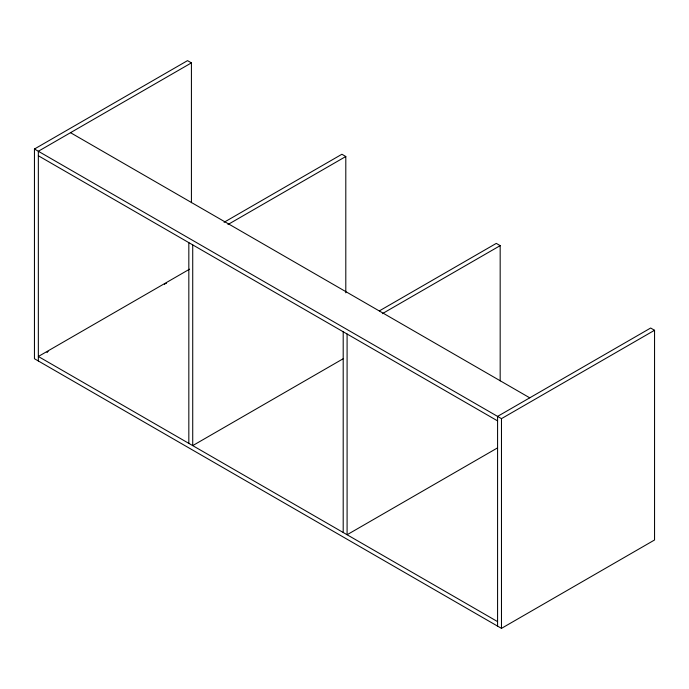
<?xml version="1.0" encoding="UTF-8"?>
<svg xmlns="http://www.w3.org/2000/svg" width="689" height="689" viewBox="0 0 689 689"><rect width="100%" height="100%" fill="white"/><g stroke="black" fill="none" stroke-linecap="round" stroke-linejoin="round"><path stroke-width="1.03" d="M46.964 352.372L47.196 352.57M497.579 626.12L497.579 416.397L650.657 328.024L654.55 330.272L654.55 539.987L501.471 628.368L34.45 358.728L34.45 149.013L187.529 60.632L191.421 62.88L191.421 202.695M191.421 62.88L38.343 151.261L38.343 360.976M224.08 222.28L341.908 154.258L345.8 156.506L345.8 292.825M227.973 224.528L345.8 156.506M189.561 269.175L38.343 356.489L497.579 621.624M379.389 310.877L496.278 243.389L500.171 245.637L500.171 380.888M382.352 313.659L500.171 245.637M343.01 358.84L192.722 445.611L192.722 244.888M34.45 149.013L501.471 418.645L654.55 330.272M497.389 447.971L347.092 534.742L347.092 334.01M70.511 132.684L529.755 397.829M38.343 155.757L497.579 420.893M501.471 418.645L501.471 628.368M343.2 331.762L343.2 532.494M188.829 242.64L188.829 443.363M47.472 351.812A3.703 2.136 0 0 1 48.152 351.416M164.525 284.436A3.703 2.136 0 0 1 165.007 283.954M165.687 283.558A3.703 2.136 0 0 1 166.531 283.282"/></g></svg>
